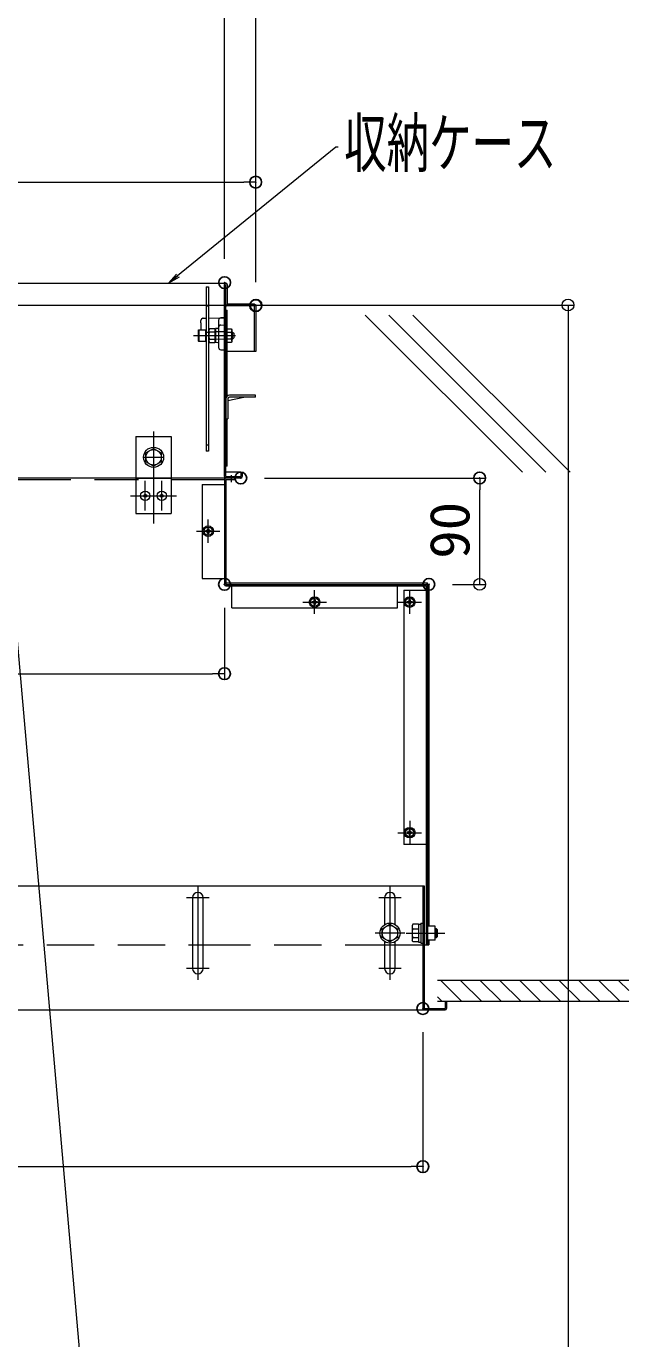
# Model space of a CAD drawing. Units: millimetres, scale not verified. Extents: x -2000 to 2000, y -1385 to 1385.
# Drawn here: x -26 to 229, y 283 to 839 of the extents above; entities that cross this region are included whole.
import ezdxf
from ezdxf.enums import TextEntityAlignment as Align

# ---------------------------------------------------------------- set-up
doc = ezdxf.new("R2010")
doc.units = ezdxf.units.MM
doc.header["$LTSCALE"] = 10
doc.header["$PDMODE"] = 32
doc.header["$PDSIZE"] = 5
for name, pattern in [('CHAIN2', [12, 9, -1, 1, -1]), ('DASHED2', [3, 2, -1]), ('LONG_DASHED1', [7, 6, -1])]:
    doc.linetypes.add(name, pattern=pattern)
for name, color, linetype, lineweight in [('0-2_sunpou', 1, 'Continuous', 9), ('0-3_0', 4, 'Continuous', 9), ('0-9_center', 5, 'Continuous', 9), ('0-C_ke-su', 3, 'LONG_DASHED1', 9), ('1-2_mekakushi', 7, 'Continuous', 9), ('1-6_08文字', 1, 'Continuous', 9), ('1-9_CYA_SSD', 134, 'DASHED2', 9), ('1-A_PARTS_SIN', 4, 'CHAIN2', 9), ('1-B_GRE_M', 3, 'Continuous', 9), ('1-C_CYA_M', 4, 'Continuous', 9), ('1-D_RED_M', 1, 'Continuous', 9), ('1-E_YEL_SSD', 2, 'LONG_DASHED1', 9), ('2-4_RED_SS', 1, 'Continuous', 9), ('2-B_3', 2, 'Continuous', 9), ('2-C_5', 5, 'Continuous', 9)]:
    doc.layers.add(name, color=color, linetype=linetype, lineweight=lineweight)
doc.layers.add('0-B_DEFPOINTS', color=7, linetype='Continuous')
doc.styles.add('ＭＳ ゴシック', font='')
doc.styles.get('ＭＳ ゴシック').set_extended_font_data('MS Gothic')

# ---------------------------------------------------------------- blocks, each defined once
blk = doc.blocks.new('_ORIGIN')
at = {"layer": '0-3_0', "color": 1}
blk.add_line((0, 0), (-10, 0), dxfattribs=at)
blk.add_circle((0, 0), 5, dxfattribs=at)
blk = doc.blocks.new('_OPEN')
at = {"layer": '0-3_0'}
blk.add_line((0, 0), (-10, 0), dxfattribs=at)
blk.add_lwpolyline([(-10, 1.67), (0, 0), (-10, -1.67)], dxfattribs=at)

msp = doc.modelspace()

# ---------------------------------------------------------------- linework, layer by layer
at = {"layer": '0-2_sunpou'}
for p, q in [((71.12, 730.54), (71.12, 1156.48)), ((57.87, 740.14), (57.87, 1116.41)), ((-250.38, 772.63), (66.02, 772.63)), ((71.02, 730.36), (71.02, 775.13)), ((-43.17, 730.41), (93.73, -834.4)), ((-202.18, 720.64), (205.55, 720.64)), ((203.05, 715.64), (203.05, -845.06)), ((74.72, 647.46), (168.2, 647.46)), ((165.7, 607.46), (165.7, 642.46)), ((154.22, 602.46), (168.2, 602.46)), ((57.82, 592.46), (57.82, 562.16)), ((-237.18, 564.66), (52.82, 564.66)), ((141.67, 412.99), (141.67, 353.6)), ((-235.83, 356.1), (136.67, 356.1))]:
    msp.add_line(p, q, dxfattribs=at)
at = {"layer": '0-3_0'}
for p, q in [((-188.33, 729.96), (58.42, 729.96)), ((50.07, 728.36), (50.07, 658.86)), ((57.82, 648.06), (57.82, 729.36)), ((58.42, 648.06), (58.42, 729.36)), ((59.02, 729.36), (59.02, 720.96)), ((58.42, 718.46), (59.02, 718.46)), ((70.42, 720.96), (59.02, 720.96)), ((70.42, 720.36), (59.02, 720.36)), ((59.02, 682.13), (59.02, 718.46)), ((70.42, 720.36), (70.42, 700.96)), ((71.02, 720.36), (71.02, 700.96)), ((47.82, 713.16), (47.82, 710.21)), ((48.8, 715.05), (50.07, 715.07)), ((51.07, 715.09), (57.82, 715.21)), ((55.32, 714.18), (55.32, 702.73)), ((57.82, 715.21), (56.3, 715.18)), ((56.3, 712.18), (57.82, 712.21)), ((57.82, 715.21), (57.82, 701.71)), ((46.82, 710.09), (47.02, 710.21)), ((46.82, 705.32), (46.82, 710.09)), ((47.02, 705.21), (46.82, 705.32)), ((47.02, 710.21), (49.82, 710.21)), ((47.02, 710.21), (47.02, 705.21)), ((49.82, 710.21), (49.82, 705.21)), ((49.94, 709.21), (50.07, 709.21)), ((50.07, 706.21), (49.94, 706.21)), ((51.07, 709.21), (51.19, 709.21)), ((51.07, 706.21), (51.19, 706.21)), ((51.42, 710.59), (51.19, 710.21)), ((51.19, 710.21), (51.19, 705.21)), ((51.19, 709.21), (51.19, 706.21)), ((53.69, 710.59), (51.42, 710.59)), ((53.69, 709.15), (51.42, 709.15)), ((51.42, 706.26), (53.69, 706.26)), ((53.69, 710.59), (53.69, 704.82)), ((53.82, 710.43), (54.07, 710.69)), ((53.82, 710.43), (53.82, 704.98)), ((55.07, 710.7), (54.07, 710.69)), ((54.07, 710.69), (54.07, 704.73)), ((58.42, 710.59), (60.7, 710.59)), ((58.42, 710.59), (58.42, 704.82)), ((58.42, 709.15), (60.7, 709.15)), ((60.7, 706.26), (58.42, 706.26)), ((60.7, 710.59), (60.92, 710.21)), ((60.92, 710.21), (60.92, 705.21)), ((60.92, 709.21), (61.22, 709.21)), ((60.92, 709.21), (60.92, 706.21)), ((60.92, 708.96), (61.47, 708.96)), ((60.92, 706.46), (61.47, 706.46)), ((61.22, 706.21), (60.92, 706.21)), ((61.22, 709.21), (61.72, 708.71)), ((61.22, 706.21), (61.22, 709.21)), ((61.22, 706.21), (61.72, 706.71)), ((61.72, 708.71), (61.72, 706.71)), ((49.82, 705.21), (47.02, 705.21)), ((51.19, 705.21), (51.42, 704.82)), ((51.42, 704.82), (53.69, 704.82)), ((53.82, 704.98), (54.07, 704.73)), ((55.07, 704.71), (54.07, 704.73)), ((56.3, 701.73), (57.82, 701.71)), ((60.7, 704.82), (58.42, 704.82)), ((71.02, 700.96), (59.02, 700.96)), ((60.92, 705.21), (60.7, 704.82)), ((59.02, 652.46), (59.02, 672.46)), ((51.07, 658.86), (50.07, 658.86)), ((59.02, 652.46), (58.42, 652.46)), ((64.32, 649.96), (58.42, 649.96)), ((64.72, 649.96), (65.32, 649.96)), ((64.72, 649.96), (64.72, 648.06)), ((65.32, 649.96), (65.32, 648.06)), ((57.82, 647.46), (-182.18, 647.46)), ((64.72, 647.46), (57.82, 647.46)), ((58.42, 648.06), (64.72, 648.06)), ((-206.83, 474.89), (142.27, 474.89)), ((141.67, 474.89), (141.67, 422.99)), ((142.27, 474.89), (142.27, 422.99)), ((44.32, 469.89), (44.32, 439.89)), ((48.82, 439.89), (48.82, 469.89)), ((125.52, 469.89), (125.52, 458.5)), ((130.02, 458.5), (130.02, 469.89)), ((125.52, 451.29), (125.52, 439.89)), ((130.02, 439.89), (130.02, 451.29)), ((-210.78, 422.39), (142.27, 422.39)), ((142.27, 422.99), (151.07, 422.99)), ((142.27, 422.39), (151.07, 422.39)), ((151.07, 425.89), (151.07, 422.99)), ((151.07, 425.89), (151.67, 425.89)), ((151.67, 425.89), (151.67, 422.99))]:
    msp.add_line(p, q, dxfattribs=at)
at = {"layer": '0-3_0', "linetype": 'DASHED2'}
for p, q in [((50.07, 720.36), (51.07, 720.36)), ((50.07, 709.21), (51.07, 709.21)), ((51.07, 661.36), (50.07, 661.36))]:
    msp.add_line(p, q, dxfattribs=at)
at = {"layer": '0-3_0', "linetype": 'LONG_DASHED1'}
for p, q in [((47.82, 713.16), (47.82, 714.05)), ((57.82, 709.26), (53.82, 709.33)), ((57.82, 706.15), (53.82, 706.08))]:
    msp.add_line(p, q, dxfattribs=at)
at = {"layer": '0-3_0'}
msp.add_lwpolyline([(50.07, 728.36), (51.07, 728.36), (51.07, 658.86)], dxfattribs=at)
for centre, radius, start, end in [((58.42, 729.36), 0.6, 0, 180), ((59.02, 720.96), 0.6, 180, 270), ((70.42, 720.36), 0.6, 0, 90), ((55.07, 710.95), 0.25, 271, 0), ((56.32, 714.18), 1, 91, 180), ((56.32, 711.18), 1, 91, 180), ((49.94, 709.33), 0.125, 180, 270), ((49.94, 706.08), 0.125, 90, 180), ((52.47, 709.87), 1.28, 180, 214.3843), ((55.97, 707.71), 4.78, 162.412, 197.588), ((52.47, 705.54), 1.28, 145.6157, 180), ((59.64, 709.87), 1.28, 325.6157, 0), ((56.14, 707.71), 4.78, 342.4121, 17.5879), ((59.64, 705.54), 1.28, 0, 34.3843), ((55.07, 704.46), 0.25, 360, 89), ((56.32, 702.73), 1, 180, 269), ((64.32, 648.96), 1, 66.4203, 90), ((58.42, 648.06), 0.6, 180, 270), ((64.72, 648.06), 0.6, 270, 0), ((46.57, 469.89), 2.25, 0.0001, 180), ((127.77, 469.89), 2.25, 0.0001, 180), ((46.57, 439.89), 2.25, 180, 359.9998), ((127.77, 439.89), 2.25, 180, 359.9998), ((142.27, 422.99), 0.6, 180, 270), ((151.07, 422.99), 0.6, 270, 0)]:
    msp.add_arc(centre, radius, start, end, dxfattribs=at)
at = {"layer": '0-3_0', "linetype": 'LONG_DASHED1'}
msp.add_arc((48.82, 714.05), 1, 91, 180, dxfattribs=at)
at = {"layer": '0-9_center'}
msp.add_line((44.72, 707.71), (62.41, 707.71), dxfattribs=at)
at = {"layer": '0-B_DEFPOINTS'}
for p in [(71.02, 772.63), (57.87, 730.14), (71.02, 720.36), (71.12, 720.54), (64.72, 647.46), (165.7, 647.46), (57.82, 602.46), (144.22, 602.46), (57.82, 564.66), (141.67, 422.99), (141.67, 356.1)]:
    msp.add_point(p, dxfattribs=at)
at = {"layer": '0-C_ke-su'}
for p, q in [((-137.18, 646.86), (21.47, 646.86)), ((35.32, 646.86), (57.82, 646.86))]:
    msp.add_line(p, q, dxfattribs=at)
at = {"layer": '1-2_mekakushi'}
for p, q in [((143.62, 601.96), (143.62, 599.96)), ((143.02, 449.89), (143.52, 449.89))]:
    msp.add_line(p, q, dxfattribs=at)
at = {"layer": '1-6_08文字'}
msp.add_lwpolyline([(105.93, 787.45), (104.93, 787.45), (34.97, 730.58)], dxfattribs=at)
at = {"layer": '1-9_CYA_SSD'}
for p, q in [((-47.33, 449.89), (44.32, 449.89)), ((48.82, 449.89), (125.52, 449.89)), ((130.02, 449.89), (142.27, 449.89))]:
    msp.add_line(p, q, dxfattribs=at)
at = {"layer": '1-A_PARTS_SIN'}
for p, q in [((27.82, 667.15), (27.82, 628.15)), ((23.9, 656.21), (31.81, 656.21)), ((24.32, 633.71), (24.32, 646.21)), ((31.32, 633.71), (31.32, 646.21)), ((60.82, 645.74), (60.82, 648.66)), ((18.07, 639.96), (30.57, 639.96)), ((25.07, 639.96), (37.57, 639.96)), ((50.92, 619.96), (50.92, 629.96)), ((45.92, 624.96), (55.92, 624.96)), ((95.92, 589.96), (95.92, 599.96)), ((136.12, 589.96), (136.12, 599.96)), ((90.92, 594.96), (100.92, 594.96)), ((131.12, 594.96), (141.12, 594.96)), ((136.12, 502.39), (136.12, 492.39)), ((131.12, 497.39), (141.12, 497.39)), ((46.57, 474.64), (46.57, 435.14)), ((127.77, 474.64), (127.77, 435.14)), ((51.32, 469.89), (41.82, 469.89)), ((132.52, 469.89), (123.02, 469.89)), ((134.02, 454.89), (121.52, 454.89)), ((134.02, 454.89), (121.52, 454.89)), ((134.56, 454.89), (150.93, 454.89)), ((51.32, 439.89), (41.82, 439.89)), ((132.52, 439.89), (123.02, 439.89))]:
    msp.add_line(p, q, dxfattribs=at)
at = {"layer": '1-B_GRE_M'}
for p, q in [((20.32, 664.96), (20.32, 632.46)), ((20.32, 664.96), (35.32, 664.96)), ((35.32, 664.96), (35.32, 632.46)), ((20.32, 632.46), (35.32, 632.46))]:
    msp.add_line(p, q, dxfattribs=at)
at = {"layer": '1-C_CYA_M'}
for p, q in [((59.22, 680.3), (66, 681.66)), ((59.22, 680.91), (59.22, 672.46)), ((70.92, 682.46), (59.97, 682.46)), ((70.92, 681.66), (59.97, 681.66)), ((70.92, 681.66), (70.92, 682.46)), ((48.42, 644.76), (57.82, 644.76)), ((57.82, 646.86), (57.82, 644.76)), ((57.82, 644.76), (57.82, 604.96)), ((58.42, 646.86), (62.32, 646.86)), ((58.42, 646.86), (58.42, 602.46)), ((62.32, 646.86), (62.32, 647.46)), ((58.42, 603.06), (143.62, 603.06)), ((58.42, 602.46), (144.22, 602.46)), ((58.42, 601.86), (143.02, 601.86)), ((60.92, 592.46), (60.92, 601.86)), ((130.92, 592.46), (130.92, 601.86)), ((133.62, 599.96), (143.02, 599.96)), ((133.62, 599.96), (133.62, 492.39)), ((143.02, 601.86), (143.02, 449.89)), ((143.62, 602.46), (143.62, 603.06)), ((143.62, 602.46), (143.62, 449.89)), ((144.22, 602.46), (144.22, 457.89)), ((60.92, 592.46), (130.92, 592.46)), ((143.02, 492.39), (133.62, 492.39)), ((44.32, 449.89), (48.82, 449.89)), ((125.52, 449.89), (130.02, 449.89)), ((142.27, 449.89), (144.22, 449.89)), ((144.22, 451.89), (144.22, 449.89))]:
    msp.add_line(p, q, dxfattribs=at)
for points in [[(58.42, 680.96), (58.42, 672.46), (59.22, 672.46)], [(48.42, 644.76), (48.42, 604.96), (57.82, 604.96), (57.82, 602.46)]]:
    msp.add_lwpolyline(points, dxfattribs=at)
for centre, radius, start, end in [((59.97, 680.91), 1.55, 90, 180), ((59.97, 680.91), 0.75, 90, 180), ((58.42, 646.86), 0.6, 90, 180), ((58.42, 602.46), 0.6, 180, 270), ((143.02, 601.86), 0.6, 0, 90)]:
    msp.add_arc(centre, radius, start, end, dxfattribs=at)
at = {"layer": '1-D_RED_M'}
for p, q in [((24.6, 658.08), (27.85, 659.96)), ((24.6, 654.33), (24.6, 658.08)), ((27.85, 659.96), (31.1, 658.08)), ((27.85, 652.46), (24.6, 654.33)), ((49.87, 625.21), (50.23, 625.21)), ((49.87, 624.71), (49.87, 625.21)), ((50.23, 624.71), (49.87, 624.71)), ((50.67, 625.65), (50.67, 626.01)), ((50.67, 626.01), (51.17, 626.01)), ((50.67, 623.91), (50.67, 624.27)), ((51.17, 623.91), (50.67, 623.91)), ((51.17, 626.01), (51.17, 625.65)), ((51.17, 624.27), (51.17, 623.91)), ((51.61, 625.21), (51.97, 625.21)), ((51.97, 624.71), (51.61, 624.71)), ((51.97, 625.21), (51.97, 624.71)), ((94.87, 595.21), (95.23, 595.21)), ((94.87, 594.71), (94.87, 595.21)), ((95.23, 594.71), (94.87, 594.71)), ((95.67, 595.65), (95.67, 596.01)), ((95.67, 596.01), (96.17, 596.01)), ((95.67, 593.91), (95.67, 594.27)), ((96.17, 596.01), (96.17, 595.65)), ((96.17, 594.27), (96.17, 593.91)), ((96.61, 595.21), (96.97, 595.21)), ((96.97, 594.71), (96.61, 594.71)), ((96.97, 595.21), (96.97, 594.71)), ((135.43, 594.71), (135.07, 594.71)), ((135.87, 596.01), (136.37, 596.01)), ((135.87, 595.65), (135.87, 596.01)), ((135.87, 593.91), (135.87, 594.27)), ((136.37, 596.01), (136.37, 595.65)), ((136.37, 594.27), (136.37, 593.91)), ((96.17, 593.91), (95.67, 593.91)), ((136.37, 593.91), (135.87, 593.91)), ((135.43, 497.64), (135.07, 497.64)), ((135.07, 497.14), (135.43, 497.14)), ((136.37, 498.44), (135.87, 498.44)), ((135.87, 498.44), (135.87, 498.08)), ((135.87, 496.71), (135.87, 496.34)), ((135.87, 496.34), (136.37, 496.34)), ((136.37, 498.08), (136.37, 498.44)), ((136.37, 496.34), (136.37, 496.71)), ((124.52, 456.77), (127.77, 458.65)), ((124.52, 453.02), (124.52, 456.77)), ((127.77, 458.65), (131.02, 456.77)), ((131.02, 456.77), (131.02, 453.02)), ((137.47, 458.64), (137.12, 458.04)), ((137.12, 458.04), (137.12, 451.74)), ((139.87, 458.64), (137.47, 458.64)), ((137.47, 456.77), (139.87, 456.77)), ((139.87, 458.74), (139.87, 451.04)), ((139.87, 458.74), (140.87, 458.74)), ((140.87, 459.14), (141.67, 459.14)), ((140.87, 459.14), (140.87, 450.64)), ((143.62, 457.89), (143.62, 451.89)), ((146.87, 457.89), (143.62, 457.89)), ((146.87, 451.89), (146.87, 457.89)), ((146.87, 456.9), (147.27, 456.9)), ((147.87, 456.3), (147.27, 456.9)), ((147.87, 453.5), (147.87, 456.3)), ((127.77, 451.14), (124.52, 453.02)), ((131.02, 453.02), (127.77, 451.14)), ((137.47, 451.14), (137.12, 451.74)), ((137.47, 453.02), (139.87, 453.02)), ((139.87, 451.14), (137.47, 451.14)), ((139.87, 451.04), (140.87, 451.04)), ((140.87, 450.64), (141.67, 450.64)), ((146.87, 451.89), (143.62, 451.89)), ((147.27, 452.9), (146.87, 452.9)), ((147.27, 452.9), (147.87, 453.5))]:
    msp.add_line(p, q, dxfattribs=at)
for points in [[(31.1, 658.08), (31.1, 654.33), (27.85, 652.46)], [(135.07, 594.71), (135.07, 595.21), (135.43, 595.21)], [(136.81, 595.21), (137.17, 595.21), (137.17, 594.71), (136.81, 594.71)], [(136.81, 497.14), (137.17, 497.14), (137.17, 497.64), (136.81, 497.64)]]:
    msp.add_lwpolyline(points, dxfattribs=at)
for centre, radius in [((27.85, 656.21), 4.25), ((27.85, 656.21), 3.25), ((24.32, 639.96), 1.98), ((24.32, 639.96), 0.625), ((31.32, 639.96), 1.98), ((31.32, 639.96), 0.625), ((50.92, 624.96), 2.25), ((50.92, 624.96), 1.75), ((95.92, 594.96), 2.25), ((95.92, 594.96), 1.75), ((136.12, 594.96), 2.25), ((136.12, 594.96), 1.75), ((136.12, 497.39), 2.25), ((136.12, 497.39), 1.75), ((127.77, 454.89), 4.25), ((127.77, 454.89), 3.25)]:
    msp.add_circle(centre, radius, dxfattribs=at)
for centre, radius, start, end in [((50.23, 625.65), 0.437, 270, 0), ((50.23, 624.27), 0.437, 0, 90), ((51.61, 625.65), 0.437, 180, 270), ((51.61, 624.27), 0.437, 90, 180), ((95.23, 595.65), 0.437, 270, 0), ((95.23, 594.27), 0.437, 0, 90), ((96.61, 595.65), 0.437, 180, 270), ((96.61, 594.27), 0.437, 90, 180), ((135.43, 595.65), 0.437, 270, 0), ((135.43, 594.27), 0.437, 0, 90), ((136.81, 595.65), 0.437, 180, 270), ((136.81, 594.27), 0.437, 90, 180), ((135.43, 498.08), 0.437, 270, 0), ((135.43, 496.71), 0.437, 0, 90), ((136.81, 498.08), 0.437, 180, 270), ((136.81, 496.71), 0.437, 90, 180), ((138.56, 457.7), 1.44, 180, 220.5314), ((142.36, 454.89), 5.24, 159.0499, 200.9501), ((138.56, 452.08), 1.44, 139.4686, 180)]:
    msp.add_arc(centre, radius, start, end, dxfattribs=at)
at = {"layer": '1-E_YEL_SSD'}
msp.add_line((20.32, 647.46), (35.32, 647.46), dxfattribs=at)
at = {"layer": '2-4_RED_SS'}
for p, q in [((146.87, 456.59), (147.58, 456.59)), ((147.27, 452.9), (147.27, 456.9)), ((146.87, 453.22), (147.58, 453.22))]:
    msp.add_line(p, q, dxfattribs=at)
at = {"layer": '2-B_3'}
for p, q in [((117.25, 716.39), (183.75, 649.89)), ((127.23, 716.39), (193.73, 649.89)), ((137.41, 716.39), (203.91, 649.89))]:
    msp.add_line(p, q, dxfattribs=at)
at = {"layer": '2-C_5', "color": 1}
for p, q in [((228.71, 434.89), (147.82, 434.89)), ((228.71, 425.89), (147.82, 425.89))]:
    msp.add_line(p, q, dxfattribs=at)
at = {"layer": '2-C_5'}
for p, q in [((149.21, 434.89), (158.21, 425.89)), ((157.57, 434.89), (166.57, 425.89)), ((165.92, 434.89), (174.92, 425.89)), ((174.27, 434.89), (183.27, 425.89)), ((182.62, 434.89), (191.62, 425.89)), ((190.98, 434.89), (199.98, 425.89)), ((199.33, 434.89), (208.33, 425.89)), ((207.68, 434.89), (216.68, 425.89)), ((216.03, 434.89), (225.03, 425.89)), ((224.39, 434.89), (228.71, 430.57)), ((147.82, 427.93), (149.86, 425.89))]:
    msp.add_line(p, q, dxfattribs=at)

# ---------------------------------------------------------------- block references
at = {"layer": '0-2_sunpou', "xscale": 0.5, "yscale": 0.5}
for p in [(71.02, 772.63), (57.82, 564.66), (141.67, 356.1)]:
    msp.add_blockref('_ORIGIN', p, dxfattribs=at)
for p, rotation in [((203.05, 720.64), 90), ((165.7, 647.46), 90), ((165.7, 602.46), 270)]:
    msp.add_blockref('_ORIGIN', p, dxfattribs=dict(at, rotation=rotation))
at = {"layer": '1-6_08文字', "xscale": 0.5, "yscale": 0.5, "rotation": 218.70995}
msp.add_blockref('_OPEN', (34.19, 729.96), dxfattribs=at)

# ---------------------------------------------------------------- texts
at = {"layer": '0-2_sunpou', "color": 2, "style": 'ＭＳ ゴシック', "width": 1.05}
msp.add_text('90', height=16.86, rotation=90, dxfattribs=at).set_placement((166.44, 613.29), align=Align.BOTTOM_LEFT)
at = {"layer": '1-6_08文字', "color": 2, "style": 'ＭＳ ゴシック', "width": 0.65}
msp.add_text('収納ケース', height=20.23, dxfattribs=at).set_placement((108.43, 773.07), align=Align.BOTTOM_LEFT)

doc.saveas('drawing.dxf')
